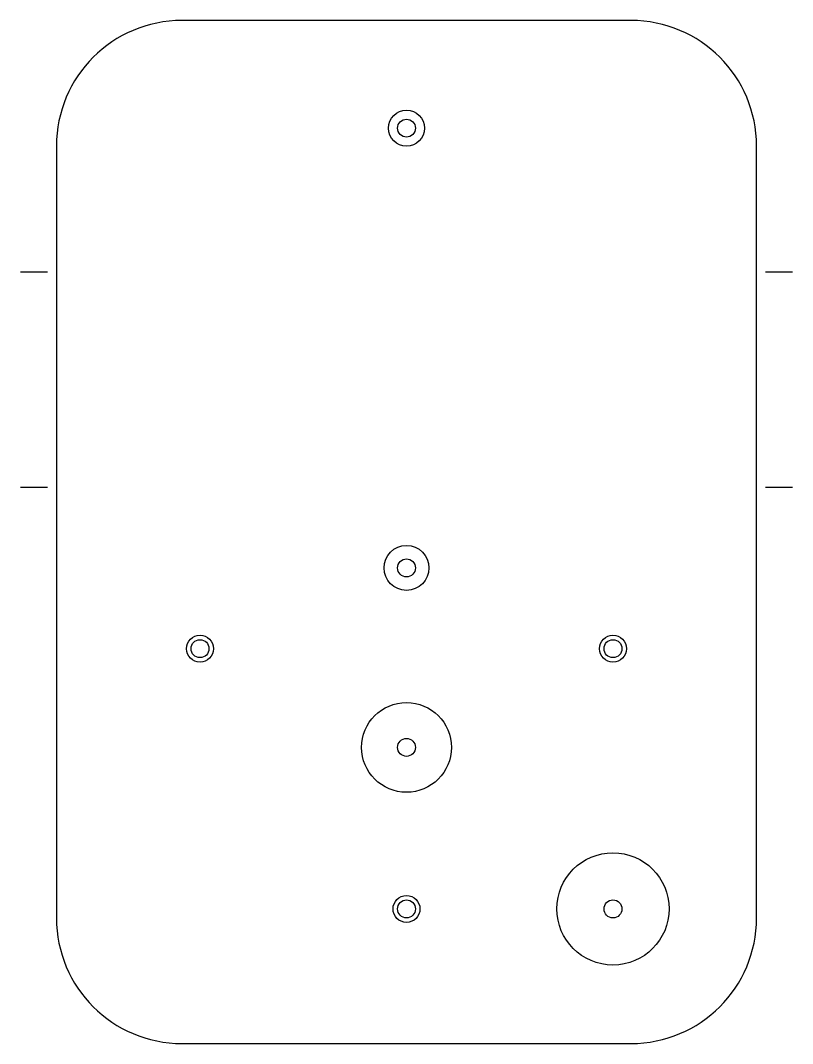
# Model space of a CAD drawing. Header units: metres. Extents: x -4 to 82, y 0 to 114.
import ezdxf

# ---------------------------------------------------------------- set-up
doc = ezdxf.new("R2010")
doc.units = ezdxf.units.M

msp = doc.modelspace()

# ---------------------------------------------------------------- linework, layer by layer
at = {"layer": 'APERTURES'}
for centre, radius in [((39, 102), 2), ((39, 53), 2.5), ((16, 44), 1.5), ((62, 44), 1.5), ((39, 33), 5), ((62, 15), 6.25), ((39, 15), 1.5)]:
    msp.add_circle(centre, radius, dxfattribs=at)
at = {"layer": 'CENTRES'}
for centre in [(39, 102), (39, 53), (16, 44), (62, 44), (39, 33), (39, 15), (62, 15)]:
    msp.add_circle(centre, 1, dxfattribs=at)
at = {"layer": 'FOLDS'}
for p, q in [((-4, 86), (-1, 86)), ((79, 86), (82, 86)), ((-4, 62), (-1, 62)), ((79, 62), (82, 62))]:
    msp.add_line(p, q, dxfattribs=at)
at = {"layer": 'OUTLINE'}
for p, q in [((64, 114), (14, 114)), ((0, 100), (0, 14)), ((78, 14), (78, 100)), ((14, 0), (64, 0))]:
    msp.add_line(p, q, dxfattribs=at)
for centre, start, end in [((14, 100), 90, 180), ((64, 100), 0, 90), ((14, 14), 180, 270), ((64, 14), 270, 360)]:
    msp.add_arc(centre, 14, start, end, dxfattribs=at)

doc.saveas('drawing.dxf')
